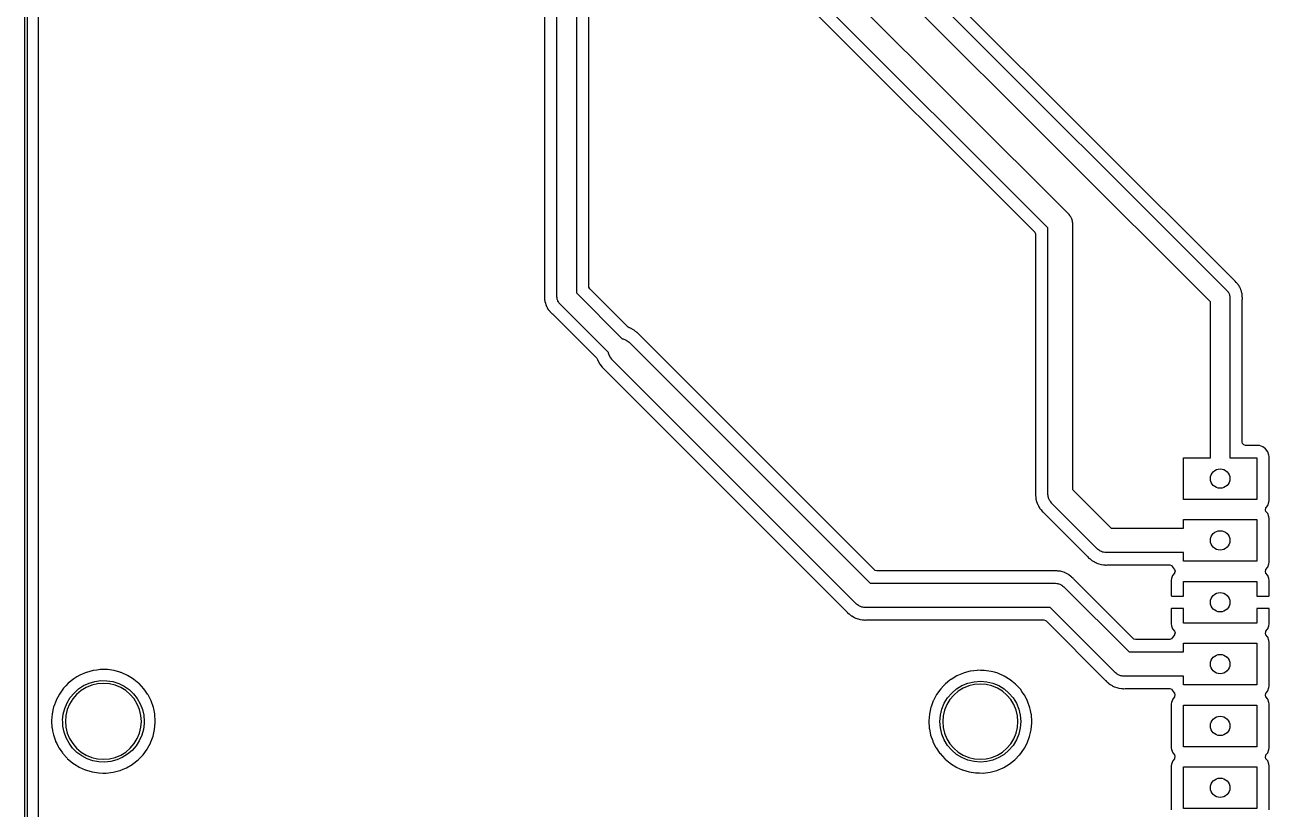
# Model space of a CAD drawing. Extents: x 71 to 221, y -163 to -63.
# Drawn here: x 70.7 to 121.7, y -127.4 to -95.2 of the extents above; entities that cross this region are included whole.
import ezdxf

# ---------------------------------------------------------------- set-up
doc = ezdxf.new("R2010")
doc.units = 0
doc.layers.add('BLACK', color=7, linetype='CONTINUOUS')

msp = doc.modelspace()

# ---------------------------------------------------------------- linework, layer by layer
at = {"layer": 'BLACK', "linetype": 'CONTINUOUS'}
for p, q in [((70.65, -163), (70.65, -63)), ((70.75, -63.05), (70.75, -162.95)), ((71.2085, -162.365), (71.2085, -63.6345)), ((91.9815, -84.7755), (91.9815, -106.259)), ((92.49, -106.34), (92.49, -84.422)), ((93.29, -84.4229), (93.29, -106.174)), ((93.7985, -105.911), (93.7985, -84.7813)), ((98.37, -84.4543), (120.003, -106.087)), ((119.32, -106.536), (97.6872, -84.9028)), ((120.305, -105.67), (99.7679, -85.1331)), ((95.93, -85.3729), (113.504, -102.946)), ((112.65, -103.507), (95.3429, -86.2)), ((95.1476, -86.7238), (112.105, -103.681)), ((113.504, -102.946), (113.508, -102.951)), ((113.508, -102.951), (113.538, -102.992)), ((113.538, -102.992), (113.571, -103.031)), ((113.571, -103.031), (113.58, -103.049)), ((113.58, -103.049), (113.591, -103.065)), ((113.591, -103.065), (113.609, -103.113)), ((113.609, -103.113), (113.63, -103.16)), ((113.63, -103.16), (113.633, -103.18)), ((112.105, -103.681), (112.139, -103.743)), ((112.65, -114.45), (112.65, -103.507)), ((113.633, -103.18), (113.64, -103.199)), ((113.64, -103.199), (113.643, -103.25)), ((113.643, -103.25), (113.65, -103.3)), ((113.65, -103.3), (113.65, -114.243)), ((112.139, -103.743), (112.141, -103.77)), ((112.141, -103.77), (112.141, -114.388)), ((120.32, -105.683), (120.305, -105.67)), ((120.331, -105.691), (120.32, -105.683)), ((120.336, -105.696), (120.331, -105.691)), ((120.377, -105.742), (120.336, -105.696)), ((93.29, -106.174), (95.1749, -108.059)), ((93.8014, -105.938), (93.7985, -105.911)), ((93.8354, -106.001), (93.8014, -105.938)), ((95.4093, -107.575), (93.8354, -106.001)), ((120.003, -106.087), (120.021, -106.113)), ((120.021, -106.113), (120.044, -106.135)), ((120.044, -106.135), (120.058, -106.163)), ((120.058, -106.163), (120.076, -106.188)), ((120.076, -106.188), (120.086, -106.218)), ((120.086, -106.218), (120.1, -106.246)), ((120.382, -105.747), (120.377, -105.742)), ((120.396, -105.761), (120.382, -105.747)), ((120.398, -105.764), (120.396, -105.761)), ((120.409, -105.777), (120.398, -105.764)), ((120.413, -105.782), (120.409, -105.777)), ((120.455, -105.828), (120.413, -105.782)), ((120.459, -105.833), (120.455, -105.828)), ((120.455, -105.828), (120.455, -105.828)), ((120.462, -105.839), (120.459, -105.833)), ((120.466, -105.845), (120.462, -105.839)), ((120.462, -105.839), (120.462, -105.839)), ((120.477, -105.862), (120.466, -105.845)), ((120.486, -105.872), (120.477, -105.862)), ((120.492, -105.884), (120.486, -105.872)), ((120.517, -105.933), (120.492, -105.884)), ((120.52, -105.939), (120.517, -105.933)), ((120.548, -105.987), (120.52, -105.939)), ((120.555, -105.998), (120.548, -105.987)), ((120.557, -106.005), (120.555, -105.998)), ((120.559, -106.012), (120.557, -106.005)), ((120.557, -106.005), (120.557, -106.005)), ((120.566, -106.03), (120.559, -106.012)), ((120.573, -106.043), (120.566, -106.03)), ((120.583, -106.08), (120.573, -106.043)), ((120.591, -106.109), (120.583, -106.08)), ((120.592, -106.115), (120.591, -106.109)), ((120.614, -106.18), (120.592, -106.115)), ((120.614, -106.187), (120.614, -106.18)), ((120.615, -106.194), (120.614, -106.187)), ((120.614, -106.187), (120.614, -106.187)), ((120.619, -106.214), (120.615, -106.194)), ((120.621, -106.221), (120.619, -106.214)), ((120.622, -106.227), (120.621, -106.221)), ((120.623, -106.234), (120.622, -106.227)), ((120.626, -106.295), (120.623, -106.234)), ((120.623, -106.234), (120.623, -106.234)), ((91.9799, -106.278), (91.9777, -106.292)), ((91.9777, -106.292), (91.9781, -106.299)), ((91.9781, -106.299), (91.9781, -106.299)), ((91.9781, -106.299), (91.9813, -106.36)), ((91.9815, -106.259), (91.9799, -106.278)), ((91.9813, -106.36), (91.9815, -106.367)), ((91.9815, -106.367), (91.9815, -106.388)), ((91.9815, -106.388), (91.9818, -106.391)), ((91.9818, -106.391), (91.9818, -106.391)), ((91.9818, -106.391), (91.9836, -106.408)), ((91.9836, -106.408), (91.9842, -106.415)), ((91.9842, -106.415), (91.9857, -106.444)), ((91.9857, -106.444), (91.9877, -106.483)), ((91.9877, -106.483), (91.9895, -106.489)), ((91.9895, -106.489), (91.9895, -106.489)), ((91.9895, -106.489), (91.9914, -106.496)), ((91.9914, -106.496), (91.995, -106.516)), ((91.995, -106.516), (91.9958, -106.523)), ((91.9958, -106.523), (91.9958, -106.523)), ((91.9958, -106.523), (91.9965, -106.53)), ((91.9965, -106.53), (92.0176, -106.595)), ((92.0176, -106.595), (92.0195, -106.601)), ((92.0195, -106.601), (92.0372, -106.667)), ((92.0372, -106.667), (92.0436, -106.68)), ((92.0436, -106.68), (92.0511, -106.698)), ((92.0511, -106.698), (92.0555, -106.712)), ((92.0555, -106.712), (92.0588, -106.717)), ((92.0588, -106.717), (92.0588, -106.717)), ((92.0588, -106.717), (92.0897, -106.771)), ((92.4949, -106.371), (92.49, -106.34)), ((92.4949, -106.403), (92.4949, -106.371)), ((92.5047, -106.433), (92.4949, -106.403)), ((92.5096, -106.464), (92.5047, -106.433)), ((92.5239, -106.492), (92.5096, -106.464)), ((92.5336, -106.522), (92.5239, -106.492)), ((92.5521, -106.547), (92.5336, -106.522)), ((92.5664, -106.575), (92.5521, -106.547)), ((92.5887, -106.597), (92.5664, -106.575)), ((92.6072, -106.623), (92.5887, -106.597)), ((94.6087, -108.624), (92.6072, -106.623)), ((119.32, -112.946), (119.32, -106.536)), ((120.1, -106.246), (120.105, -106.277)), ((120.105, -106.277), (120.115, -106.307)), ((120.115, -106.307), (120.115, -106.339)), ((120.115, -106.339), (120.12, -106.37)), ((120.12, -106.37), (120.12, -112.946)), ((120.626, -106.302), (120.626, -106.295)), ((120.628, -106.319), (120.626, -106.302)), ((120.628, -106.322), (120.628, -106.319)), ((120.628, -106.343), (120.628, -106.322)), ((120.629, -106.35), (120.628, -106.343)), ((120.628, -106.451), (120.63, -106.432)), ((120.628, -112.311), (120.628, -106.451)), ((120.632, -106.408), (120.629, -106.35)), ((120.63, -106.432), (120.631, -106.424)), ((120.631, -106.424), (120.632, -106.418)), ((120.632, -106.418), (120.632, -106.408)), ((92.0897, -106.771), (92.0928, -106.777)), ((92.0928, -106.777), (92.1239, -106.838)), ((92.1239, -106.838), (92.128, -106.843)), ((92.128, -106.843), (92.128, -106.843)), ((92.128, -106.843), (92.1327, -106.848)), ((92.1327, -106.848), (92.1439, -106.865)), ((92.1439, -106.865), (92.1477, -106.871)), ((92.1477, -106.871), (92.1477, -106.871)), ((92.1477, -106.871), (92.151, -106.877)), ((92.151, -106.877), (92.1554, -106.882)), ((92.1554, -106.882), (92.1554, -106.882)), ((92.1554, -106.882), (92.1967, -106.928)), ((92.1967, -106.928), (92.201, -106.933)), ((92.201, -106.933), (92.2139, -106.949)), ((92.2139, -106.949), (92.2284, -106.963)), ((92.2284, -106.963), (92.233, -106.968)), ((92.233, -106.968), (92.2787, -107.019)), ((92.2787, -107.019), (92.2841, -107.023)), ((92.2841, -107.023), (92.2841, -107.023)), ((92.2841, -107.023), (92.2901, -107.027)), ((92.2901, -107.027), (92.3052, -107.04)), ((92.3052, -107.04), (94.1229, -108.858)), ((95.4616, -107.606), (95.4093, -107.575)), ((95.4894, -107.614), (95.4616, -107.606)), ((95.6637, -107.708), (95.4894, -107.614)), ((95.72, -107.754), (95.6637, -107.708)), ((95.7472, -107.776), (95.72, -107.754)), ((95.1749, -108.059), (95.2074, -108.062)), ((95.2074, -108.062), (95.3401, -108.111)), ((95.3401, -108.111), (95.4536, -108.196)), ((95.4536, -108.196), (105.357, -118.1)), ((95.7779, -107.802), (95.7472, -107.776)), ((95.7801, -107.804), (95.7779, -107.802)), ((105.531, -117.555), (95.7801, -107.804)), ((94.6104, -108.651), (94.6087, -108.624)), ((94.6585, -108.785), (94.6104, -108.651)), ((94.7422, -108.899), (94.6585, -108.785)), ((94.1229, -108.858), (94.1548, -108.912)), ((94.1548, -108.912), (94.1563, -108.917)), ((94.1563, -108.917), (94.1591, -108.926)), ((94.1591, -108.926), (94.2501, -109.102)), ((94.2501, -109.102), (94.2539, -109.107)), ((94.2539, -109.107), (94.3445, -109.22)), ((94.3445, -109.22), (94.3445, -109.22)), ((94.3445, -109.22), (94.3467, -109.223)), ((94.3467, -109.223), (94.3492, -109.225)), ((94.3492, -109.225), (104.393, -119.269)), ((94.7464, -108.904), (94.7422, -108.899)), ((104.796, -118.954), (94.7464, -108.904)), ((120.64, -112.364), (120.628, -112.311)), ((120.686, -112.417), (120.64, -112.364)), ((120.754, -112.438), (120.686, -112.417)), ((121.268, -112.438), (120.754, -112.438)), ((121.33, -112.444), (121.268, -112.438)), ((121.467, -112.495), (121.33, -112.444)), ((121.583, -112.583), (121.467, -112.495)), ((121.671, -112.699), (121.583, -112.583)), ((121.722, -112.836), (121.671, -112.699)), ((121.728, -112.898), (121.722, -112.836)), ((118.22, -114.654), (118.22, -112.946)), ((118.22, -112.946), (119.32, -112.946)), ((120.12, -112.946), (121.22, -112.946)), ((121.22, -112.946), (121.22, -114.654)), ((121.728, -114.702), (121.728, -112.898)), ((112.141, -114.402), (112.138, -114.426)), ((112.141, -114.388), (112.141, -114.402)), ((113.65, -114.243), (115.247, -115.84)), ((112.138, -114.426), (112.137, -114.439)), ((112.137, -114.439), (112.137, -114.446)), ((112.137, -114.446), (112.141, -114.489)), ((112.141, -114.489), (112.141, -114.494)), ((112.141, -114.494), (112.141, -114.497)), ((112.141, -114.497), (112.141, -114.5)), ((112.141, -114.5), (112.142, -114.503)), ((112.142, -114.503), (112.146, -114.543)), ((112.146, -114.543), (112.146, -114.544)), ((112.146, -114.544), (112.148, -114.572)), ((112.148, -114.572), (112.154, -114.636)), ((112.154, -114.636), (112.155, -114.642)), ((112.155, -114.642), (112.156, -114.647)), ((112.156, -114.647), (112.183, -114.736)), ((112.183, -114.736), (112.183, -114.737)), ((112.183, -114.737), (112.205, -114.812)), ((112.205, -114.812), (112.209, -114.826)), ((112.209, -114.826), (112.212, -114.831)), ((112.212, -114.831), (112.213, -114.836)), ((112.213, -114.836), (112.216, -114.842)), ((112.216, -114.842), (112.257, -114.918)), ((112.257, -114.918), (112.257, -114.919)), ((112.257, -114.919), (112.28, -114.963)), ((112.657, -114.5), (112.65, -114.45)), ((112.66, -114.551), (112.657, -114.5)), ((112.667, -114.57), (112.66, -114.551)), ((112.67, -114.59), (112.667, -114.57)), ((112.691, -114.637), (112.67, -114.59)), ((112.709, -114.685), (112.691, -114.637)), ((112.72, -114.701), (112.709, -114.685)), ((112.729, -114.719), (112.72, -114.701)), ((112.762, -114.758), (112.729, -114.719)), ((112.792, -114.799), (112.762, -114.758)), ((112.796, -114.804), (112.792, -114.799)), ((114.686, -116.694), (112.796, -114.804)), ((121.22, -114.654), (118.22, -114.654)), ((121.616, -114.973), (121.671, -114.901)), ((121.671, -114.901), (121.722, -114.764)), ((121.722, -114.764), (121.728, -114.702)), ((112.28, -114.963), (112.3, -115.002)), ((112.3, -115.002), (112.303, -115.006)), ((112.303, -115.006), (112.306, -115.011)), ((112.306, -115.011), (112.365, -115.083)), ((112.365, -115.083), (112.365, -115.084)), ((112.365, -115.084), (112.397, -115.123)), ((112.397, -115.123), (112.399, -115.125)), ((112.399, -115.125), (112.4, -115.126)), ((112.4, -115.126), (112.404, -115.131)), ((112.404, -115.131), (112.431, -115.164)), ((112.431, -115.164), (112.436, -115.168)), ((112.436, -115.168), (112.436, -115.168)), ((112.436, -115.168), (112.466, -115.193)), ((112.466, -115.193), (112.475, -115.201)), ((112.475, -115.201), (114.283, -117.009)), ((121.576, -115.079), (121.591, -115.01)), ((121.6, -115.146), (121.576, -115.079)), ((121.591, -115.01), (121.6, -114.994)), ((121.6, -114.994), (121.616, -114.973)), ((121.671, -115.239), (121.6, -115.146)), ((121.722, -115.376), (121.671, -115.239)), ((121.728, -115.438), (121.722, -115.376)), ((115.247, -115.84), (118.22, -115.84)), ((118.22, -115.84), (118.22, -115.486)), ((118.22, -115.486), (121.22, -115.486)), ((121.22, -115.486), (121.22, -117.194)), ((121.728, -117.242), (121.728, -115.438)), ((114.727, -116.724), (114.686, -116.694)), ((114.765, -116.758), (114.727, -116.724)), ((114.784, -116.766), (114.765, -116.758)), ((114.8, -116.779), (114.784, -116.766)), ((114.848, -116.796), (114.8, -116.779)), ((114.894, -116.818), (114.848, -116.796)), ((114.914, -116.821), (114.894, -116.818)), ((114.933, -116.828), (114.914, -116.821)), ((114.983, -116.832), (114.933, -116.828)), ((115.034, -116.84), (114.983, -116.832)), ((115.04, -116.84), (115.034, -116.84)), ((118.22, -116.84), (115.04, -116.84)), ((118.22, -117.194), (118.22, -116.84)), ((114.283, -117.009), (114.292, -117.02)), ((114.292, -117.02), (114.316, -117.049)), ((114.316, -117.049), (114.354, -117.081)), ((114.354, -117.081), (114.358, -117.084)), ((114.358, -117.084), (114.36, -117.086)), ((114.36, -117.086), (114.362, -117.088)), ((114.362, -117.088), (114.395, -117.116)), ((114.395, -117.116), (114.396, -117.116)), ((114.396, -117.116), (114.467, -117.176)), ((114.467, -117.176), (114.472, -117.179)), ((114.472, -117.179), (114.476, -117.182)), ((114.476, -117.182), (114.558, -117.226)), ((114.558, -117.226), (114.559, -117.227)), ((114.559, -117.227), (114.635, -117.268)), ((114.635, -117.268), (114.635, -117.268)), ((114.635, -117.268), (114.641, -117.271)), ((114.641, -117.271), (114.646, -117.273)), ((114.646, -117.273), (114.651, -117.276)), ((114.651, -117.276), (114.739, -117.303)), ((114.739, -117.303), (114.741, -117.303)), ((114.741, -117.303), (114.829, -117.331)), ((114.829, -117.331), (114.835, -117.332)), ((114.835, -117.332), (114.84, -117.333)), ((114.84, -117.333), (114.932, -117.343)), ((114.932, -117.343), (114.933, -117.343)), ((114.933, -117.343), (114.983, -117.349)), ((114.983, -117.349), (114.987, -117.349)), ((114.987, -117.349), (114.988, -117.349)), ((114.988, -117.349), (114.993, -117.349)), ((114.993, -117.349), (115.014, -117.351)), ((115.014, -117.351), (115.03, -117.353)), ((115.03, -117.353), (115.03, -117.353)), ((115.03, -117.353), (115.036, -117.353)), ((115.036, -117.353), (115.082, -117.349)), ((115.082, -117.349), (115.094, -117.349)), ((115.094, -117.349), (117.647, -117.349)), ((117.647, -117.349), (117.716, -117.369)), ((117.716, -117.369), (117.762, -117.422)), ((117.762, -117.422), (117.765, -117.43)), ((117.765, -117.43), (117.766, -117.432)), ((117.766, -117.432), (117.769, -117.441)), ((117.769, -117.441), (117.775, -117.448)), ((117.775, -117.448), (117.775, -117.448)), ((117.775, -117.448), (117.84, -117.535)), ((121.22, -117.194), (118.22, -117.194)), ((121.6, -117.535), (121.665, -117.448)), ((121.665, -117.448), (121.671, -117.441)), ((121.665, -117.448), (121.665, -117.448)), ((121.671, -117.441), (121.722, -117.304)), ((121.722, -117.304), (121.728, -117.242)), ((105.552, -117.571), (105.531, -117.555)), ((105.62, -117.591), (105.552, -117.571)), ((112.896, -117.591), (105.62, -117.591)), ((112.908, -117.591), (112.896, -117.591)), ((112.911, -117.591), (112.908, -117.591)), ((112.954, -117.587), (112.911, -117.591)), ((112.96, -117.587), (112.954, -117.587)), ((112.967, -117.588), (112.96, -117.587)), ((112.96, -117.587), (112.96, -117.587)), ((112.997, -117.591), (112.967, -117.588)), ((113.002, -117.591), (112.997, -117.591)), ((113.003, -117.591), (113.002, -117.591)), ((113.007, -117.591), (113.003, -117.591)), ((113.01, -117.592), (113.007, -117.591)), ((113.023, -117.593), (113.01, -117.592)), ((113.01, -117.592), (113.01, -117.592)), ((113.057, -117.597), (113.023, -117.593)), ((113.058, -117.597), (113.057, -117.597)), ((113.15, -117.607), (113.058, -117.597)), ((113.155, -117.608), (113.15, -117.607)), ((113.161, -117.609), (113.155, -117.608)), ((113.249, -117.637), (113.161, -117.609)), ((113.25, -117.637), (113.249, -117.637)), ((113.339, -117.664), (113.25, -117.637)), ((113.344, -117.667), (113.339, -117.664)), ((113.349, -117.669), (113.344, -117.667)), ((113.355, -117.672), (113.349, -117.669)), ((113.431, -117.713), (113.355, -117.672)), ((113.355, -117.672), (113.355, -117.672)), ((113.432, -117.714), (113.431, -117.713)), ((113.514, -117.758), (113.432, -117.714)), ((113.518, -117.761), (113.514, -117.758)), ((113.523, -117.764), (113.518, -117.761)), ((113.594, -117.824), (113.523, -117.764)), ((113.595, -117.824), (113.594, -117.824)), ((113.628, -117.852), (113.595, -117.824)), ((113.63, -117.854), (113.628, -117.852)), ((113.632, -117.856), (113.63, -117.854)), ((113.636, -117.859), (113.632, -117.856)), ((113.674, -117.891), (113.636, -117.859)), ((113.678, -117.896), (113.674, -117.891)), ((113.698, -117.92), (113.678, -117.896)), ((113.707, -117.931), (113.698, -117.92)), ((116.151, -120.375), (113.707, -117.931)), ((117.718, -117.924), (117.712, -117.975)), ((117.712, -117.975), (117.712, -117.981)), ((117.712, -117.981), (117.712, -118.608)), ((117.722, -117.908), (117.718, -117.924)), ((117.767, -117.788), (117.722, -117.908)), ((117.775, -117.772), (117.767, -117.788)), ((117.84, -117.686), (117.775, -117.772)), ((117.84, -117.535), (117.865, -117.601)), ((117.85, -117.671), (117.84, -117.686)), ((117.865, -117.601), (117.85, -117.671)), ((121.575, -117.619), (121.59, -117.55)), ((121.6, -117.686), (121.575, -117.619)), ((121.59, -117.55), (121.6, -117.535)), ((121.665, -117.772), (121.6, -117.686)), ((121.673, -117.788), (121.665, -117.772)), ((121.718, -117.908), (121.673, -117.788)), ((121.722, -117.924), (121.718, -117.908)), ((121.728, -117.975), (121.722, -117.924)), ((121.728, -117.981), (121.728, -117.975)), ((121.728, -118.612), (121.728, -117.981)), ((105.357, -118.1), (112.95, -118.1)), ((112.95, -118.1), (112.956, -118.1)), ((112.956, -118.1), (113.007, -118.108)), ((113.007, -118.108), (113.057, -118.112)), ((113.057, -118.112), (113.076, -118.119)), ((113.076, -118.119), (113.096, -118.122)), ((113.096, -118.122), (113.142, -118.144)), ((113.142, -118.144), (113.19, -118.161)), ((113.19, -118.161), (113.206, -118.174)), ((113.206, -118.174), (113.225, -118.182)), ((113.225, -118.182), (113.263, -118.216)), ((113.263, -118.216), (113.304, -118.246)), ((113.304, -118.246), (115.977, -120.92)), ((118.22, -118.626), (118.22, -118.026)), ((118.22, -118.026), (121.22, -118.026)), ((121.22, -118.026), (121.22, -118.626)), ((104.837, -118.984), (104.796, -118.954)), ((104.875, -119.018), (104.837, -118.984)), ((117.712, -118.608), (117.716, -118.623)), ((117.716, -118.623), (117.718, -118.624)), ((117.718, -118.624), (117.726, -118.626)), ((117.726, -118.626), (118.22, -118.626)), ((121.22, -118.626), (121.71, -118.626)), ((121.71, -118.626), (121.725, -118.622)), ((121.725, -118.622), (121.726, -118.62)), ((121.726, -118.62), (121.728, -118.612)), ((104.393, -119.269), (104.402, -119.28)), ((104.402, -119.28), (104.426, -119.309)), ((104.426, -119.309), (104.464, -119.341)), ((104.464, -119.341), (104.468, -119.344)), ((104.468, -119.344), (104.47, -119.346)), ((104.47, -119.346), (104.472, -119.348)), ((104.472, -119.348), (104.474, -119.35)), ((104.474, -119.35), (104.474, -119.35)), ((104.474, -119.35), (104.505, -119.376)), ((104.505, -119.376), (104.506, -119.376)), ((104.506, -119.376), (104.53, -119.396)), ((104.53, -119.396), (104.577, -119.436)), ((104.577, -119.436), (104.582, -119.439)), ((104.582, -119.439), (104.586, -119.442)), ((104.586, -119.442), (104.592, -119.445)), ((104.592, -119.445), (104.592, -119.445)), ((104.592, -119.445), (104.668, -119.486)), ((104.668, -119.486), (104.669, -119.487)), ((104.669, -119.487), (104.751, -119.531)), ((104.894, -119.026), (104.875, -119.018)), ((104.91, -119.039), (104.894, -119.026)), ((104.958, -119.056), (104.91, -119.039)), ((105.004, -119.078), (104.958, -119.056)), ((105.024, -119.081), (105.004, -119.078)), ((105.043, -119.088), (105.024, -119.081)), ((105.093, -119.092), (105.043, -119.088)), ((105.144, -119.1), (105.093, -119.092)), ((105.15, -119.1), (105.144, -119.1)), ((112.743, -119.1), (105.15, -119.1)), ((115.416, -121.774), (112.743, -119.1)), ((117.714, -119.14), (117.712, -119.148)), ((117.712, -119.148), (117.712, -119.779)), ((117.715, -119.138), (117.714, -119.14)), ((117.73, -119.134), (117.715, -119.138)), ((118.22, -119.134), (117.73, -119.134)), ((118.22, -119.734), (118.22, -119.134)), ((121.714, -119.134), (121.22, -119.134)), ((121.22, -119.134), (121.22, -119.734)), ((121.722, -119.136), (121.714, -119.134)), ((121.724, -119.137), (121.722, -119.136)), ((121.728, -119.152), (121.724, -119.137)), ((121.728, -119.779), (121.728, -119.152)), ((104.751, -119.531), (104.756, -119.533)), ((104.756, -119.533), (104.761, -119.536)), ((104.761, -119.536), (104.85, -119.563)), ((104.85, -119.563), (104.851, -119.563)), ((104.851, -119.563), (104.939, -119.591)), ((104.939, -119.591), (104.945, -119.592)), ((104.945, -119.592), (104.95, -119.593)), ((104.95, -119.593), (105.042, -119.603)), ((105.042, -119.603), (105.043, -119.603)), ((105.043, -119.603), (105.077, -119.607)), ((105.077, -119.607), (105.09, -119.608)), ((105.09, -119.608), (105.09, -119.608)), ((105.09, -119.608), (105.093, -119.608)), ((105.093, -119.608), (105.097, -119.608)), ((105.097, -119.608), (105.098, -119.609)), ((105.098, -119.609), (105.103, -119.609)), ((105.103, -119.609), (105.133, -119.612)), ((105.133, -119.612), (105.14, -119.613)), ((105.14, -119.613), (105.14, -119.613)), ((105.14, -119.613), (105.146, -119.613)), ((105.146, -119.613), (105.192, -119.609)), ((105.192, -119.609), (105.204, -119.608)), ((105.204, -119.608), (112.48, -119.608)), ((112.48, -119.608), (112.548, -119.629)), ((112.548, -119.629), (112.569, -119.645)), ((112.569, -119.645), (115.013, -122.089)), ((117.712, -119.779), (117.712, -119.785)), ((117.712, -119.785), (117.718, -119.836)), ((117.718, -119.836), (117.722, -119.852)), ((117.722, -119.852), (117.767, -119.972)), ((117.767, -119.972), (117.775, -119.988)), ((117.775, -119.988), (117.84, -120.074)), ((121.22, -119.734), (118.22, -119.734)), ((121.6, -120.074), (121.665, -119.988)), ((121.665, -119.988), (121.673, -119.972)), ((121.673, -119.972), (121.718, -119.852)), ((121.718, -119.852), (121.722, -119.836)), ((121.722, -119.836), (121.728, -119.785)), ((121.728, -119.785), (121.728, -119.779)), ((116.172, -120.391), (116.151, -120.375)), ((116.24, -120.411), (116.172, -120.391)), ((117.647, -120.411), (116.24, -120.411)), ((117.656, -120.411), (117.647, -120.411)), ((117.723, -120.386), (117.656, -120.411)), ((117.761, -120.335), (117.723, -120.386)), ((117.762, -120.336), (117.761, -120.335)), ((117.764, -120.331), (117.762, -120.336)), ((117.765, -120.33), (117.764, -120.331)), ((117.766, -120.328), (117.765, -120.33)), ((117.769, -120.319), (117.766, -120.328)), ((117.766, -120.328), (117.766, -120.328)), ((117.775, -120.312), (117.769, -120.319)), ((117.84, -120.225), (117.775, -120.312)), ((117.775, -120.312), (117.775, -120.312)), ((117.84, -120.074), (117.865, -120.141)), ((117.85, -120.21), (117.84, -120.225)), ((117.865, -120.141), (117.85, -120.21)), ((121.575, -120.159), (121.59, -120.089)), ((121.6, -120.225), (121.575, -120.159)), ((121.59, -120.089), (121.6, -120.074)), ((121.66, -120.306), (121.6, -120.225)), ((121.671, -120.319), (121.66, -120.306)), ((121.722, -120.456), (121.671, -120.319)), ((121.728, -120.518), (121.722, -120.456)), ((121.728, -122.322), (121.728, -120.518)), ((115.977, -120.92), (118.22, -120.92)), ((118.22, -120.92), (118.22, -120.566)), ((118.22, -120.566), (121.22, -120.566)), ((121.22, -120.566), (121.22, -122.274)), ((72.6596, -122.023), (72.4336, -122.204)), ((72.6633, -122.021), (72.6596, -122.023)), ((72.7826, -121.95), (72.6633, -122.021)), ((72.6633, -122.021), (72.6633, -122.021)), ((72.9081, -121.875), (72.7826, -121.95)), ((72.912, -121.873), (72.9081, -121.875)), ((73.1705, -121.763), (72.912, -121.873)), ((72.912, -121.873), (72.912, -121.873)), ((73.1745, -121.761), (73.1705, -121.763)), ((73.4538, -121.685), (73.1745, -121.761)), ((73.6102, -121.664), (73.4538, -121.685)), ((73.7367, -121.647), (73.6102, -121.664)), ((73.7409, -121.647), (73.7367, -121.647)), ((73.7367, -121.647), (73.7367, -121.647)), ((73.7452, -121.647), (73.7409, -121.647)), ((73.8786, -121.648), (73.7452, -121.647)), ((73.7452, -121.647), (73.7452, -121.647)), ((74.0305, -121.648), (73.8786, -121.648)), ((74.0348, -121.649), (74.0305, -121.648)), ((74.313, -121.689), (74.0348, -121.649)), ((74.3173, -121.689), (74.313, -121.689)), ((74.313, -121.689), (74.313, -121.689)), ((74.5449, -121.754), (74.3173, -121.689)), ((74.5756, -121.763), (74.5449, -121.754)), ((74.5958, -121.768), (74.5756, -121.763)), ((74.861, -121.885), (74.5958, -121.768)), ((74.8646, -121.887), (74.861, -121.885)), ((74.993, -121.966), (74.8646, -121.887)), ((74.8646, -121.887), (74.8646, -121.887)), ((75.1079, -122.036), (74.993, -121.966)), ((75.1112, -122.039), (75.1079, -122.036)), ((75.1277, -122.052), (75.1112, -122.039)), ((75.1112, -122.039), (75.1112, -122.039)), ((75.332, -122.22), (75.1277, -122.052)), ((108.664, -122.052), (108.625, -122.084)), ((108.668, -122.05), (108.664, -122.052)), ((108.664, -122.052), (108.664, -122.052)), ((108.672, -122.048), (108.668, -122.05)), ((108.911, -121.904), (108.672, -122.048)), ((108.672, -122.048), (108.672, -122.048)), ((108.914, -121.902), (108.911, -121.904)), ((109.179, -121.789), (108.914, -121.902)), ((109.209, -121.781), (109.179, -121.789)), ((109.452, -121.715), (109.209, -121.781)), ((109.456, -121.714), (109.452, -121.715)), ((109.452, -121.715), (109.452, -121.715)), ((109.612, -121.693), (109.456, -121.714)), ((109.737, -121.677), (109.612, -121.693)), ((109.741, -121.676), (109.737, -121.677)), ((109.737, -121.677), (109.737, -121.677)), ((109.745, -121.676), (109.741, -121.676)), ((109.877, -121.677), (109.745, -121.676)), ((109.745, -121.676), (109.745, -121.676)), ((110.029, -121.678), (109.877, -121.677)), ((110.313, -121.718), (110.029, -121.678)), ((110.45, -121.757), (110.313, -121.718)), ((110.585, -121.796), (110.45, -121.757)), ((110.59, -121.797), (110.585, -121.796)), ((110.585, -121.796), (110.585, -121.796)), ((110.853, -121.912), (110.59, -121.797)), ((111.098, -122.062), (110.853, -121.912)), ((111.179, -122.129), (111.098, -122.062)), ((115.457, -121.804), (115.416, -121.774)), ((115.495, -121.838), (115.457, -121.804)), ((115.514, -121.846), (115.495, -121.838)), ((115.53, -121.859), (115.514, -121.846)), ((115.578, -121.876), (115.53, -121.859)), ((115.624, -121.898), (115.578, -121.876)), ((115.644, -121.901), (115.624, -121.898)), ((115.663, -121.908), (115.644, -121.901)), ((115.713, -121.912), (115.663, -121.908)), ((115.764, -121.92), (115.713, -121.912)), ((115.77, -121.92), (115.764, -121.92)), ((118.22, -121.92), (115.77, -121.92)), ((118.22, -122.274), (118.22, -121.92)), ((72.2342, -122.415), (72.0652, -122.65)), ((72.2379, -122.411), (72.2342, -122.415)), ((72.3252, -122.319), (72.2379, -122.411)), ((72.4336, -122.204), (72.3252, -122.319)), ((72.6694, -122.608), (72.8546, -122.442)), ((72.9575, -122.509), (72.7713, -122.668)), ((72.8546, -122.442), (73.0623, -122.306)), ((73.1663, -122.381), (72.9575, -122.509)), ((73.0623, -122.306), (73.2878, -122.202)), ((73.3925, -122.288), (73.1663, -122.381)), ((73.2878, -122.202), (73.5263, -122.133)), ((73.6305, -122.23), (73.3925, -122.288)), ((73.5263, -122.133), (73.7723, -122.099)), ((73.8746, -122.211), (73.6305, -122.23)), ((73.7723, -122.099), (74.0206, -122.102)), ((74.1187, -122.23), (73.8746, -122.211)), ((74.0206, -122.102), (74.2658, -122.142)), ((74.3568, -122.288), (74.1187, -122.23)), ((74.2658, -122.142), (74.5023, -122.218)), ((74.583, -122.381), (74.3568, -122.288)), ((74.5023, -122.218), (74.725, -122.328)), ((74.7917, -122.509), (74.583, -122.381)), ((74.725, -122.328), (74.929, -122.469)), ((74.9779, -122.668), (74.7917, -122.509)), ((74.929, -122.469), (75.1099, -122.64)), ((75.3349, -122.223), (75.332, -122.22)), ((75.4366, -122.332), (75.3349, -122.223)), ((75.3349, -122.223), (75.3349, -122.223)), ((75.5291, -122.432), (75.4366, -122.332)), ((75.5967, -122.528), (75.5291, -122.432)), ((75.685, -122.654), (75.5967, -122.528)), ((108.246, -122.438), (108.078, -122.671)), ((108.367, -122.31), (108.246, -122.438)), ((108.441, -122.233), (108.367, -122.31)), ((108.444, -122.229), (108.441, -122.233)), ((108.441, -122.233), (108.441, -122.233)), ((108.625, -122.084), (108.444, -122.229)), ((108.7, -122.611), (108.898, -122.442)), ((108.966, -122.535), (108.782, -122.693)), ((108.898, -122.442), (109.12, -122.306)), ((109.173, -122.409), (108.966, -122.535)), ((109.12, -122.306), (109.361, -122.206)), ((109.397, -122.316), (109.173, -122.409)), ((109.361, -122.206), (109.614, -122.146)), ((109.632, -122.26), (109.397, -122.316)), ((109.614, -122.146), (109.874, -122.125)), ((109.874, -122.24), (109.632, -122.26)), ((109.874, -122.125), (110.133, -122.146)), ((110.115, -122.26), (109.874, -122.24)), ((110.351, -122.316), (110.115, -122.26)), ((110.133, -122.146), (110.387, -122.206)), ((110.575, -122.409), (110.351, -122.316)), ((110.387, -122.206), (110.627, -122.306)), ((110.782, -122.535), (110.575, -122.409)), ((110.627, -122.306), (110.849, -122.442)), ((110.966, -122.693), (110.782, -122.535)), ((110.849, -122.442), (111.047, -122.611)), ((111.317, -122.242), (111.179, -122.129)), ((111.32, -122.245), (111.317, -122.242)), ((111.317, -122.242), (111.317, -122.242)), ((111.323, -122.248), (111.32, -122.245)), ((111.423, -122.355), (111.323, -122.248)), ((111.323, -122.248), (111.323, -122.248)), ((111.516, -122.455), (111.423, -122.355)), ((111.582, -122.549), (111.516, -122.455)), ((111.675, -122.681), (111.582, -122.549)), ((115.013, -122.089), (115.022, -122.1)), ((115.022, -122.1), (115.046, -122.129)), ((115.046, -122.129), (115.084, -122.161)), ((115.084, -122.161), (115.088, -122.164)), ((115.088, -122.164), (115.09, -122.166)), ((115.09, -122.166), (115.092, -122.168)), ((115.092, -122.168), (115.094, -122.17)), ((115.094, -122.17), (115.094, -122.17)), ((115.094, -122.17), (115.125, -122.196)), ((115.125, -122.196), (115.126, -122.196)), ((115.126, -122.196), (115.14, -122.208)), ((115.14, -122.208), (115.197, -122.256)), ((115.197, -122.256), (115.202, -122.259)), ((115.202, -122.259), (115.206, -122.262)), ((115.206, -122.262), (115.28, -122.302)), ((115.28, -122.302), (115.288, -122.306)), ((115.288, -122.306), (115.289, -122.307)), ((115.289, -122.307), (115.371, -122.351)), ((115.371, -122.351), (115.376, -122.353)), ((115.376, -122.353), (115.381, -122.356)), ((115.381, -122.356), (115.47, -122.383)), ((115.47, -122.383), (115.471, -122.383)), ((115.471, -122.383), (115.559, -122.411)), ((115.559, -122.411), (115.565, -122.412)), ((115.565, -122.412), (115.57, -122.413)), ((115.57, -122.413), (115.662, -122.423)), ((115.662, -122.423), (115.663, -122.423)), ((115.663, -122.423), (115.697, -122.427)), ((115.697, -122.427), (115.71, -122.428)), ((115.71, -122.428), (115.71, -122.428)), ((115.71, -122.428), (115.713, -122.428)), ((115.713, -122.428), (115.717, -122.428)), ((115.717, -122.428), (115.718, -122.429)), ((115.718, -122.429), (115.723, -122.429)), ((115.723, -122.429), (115.751, -122.432)), ((115.751, -122.432), (115.76, -122.433)), ((115.76, -122.433), (115.76, -122.433)), ((115.76, -122.433), (115.766, -122.433)), ((115.766, -122.433), (115.812, -122.429)), ((115.812, -122.429), (115.824, -122.428)), ((115.824, -122.428), (117.647, -122.428)), ((117.647, -122.428), (117.716, -122.449)), ((117.716, -122.449), (117.762, -122.502)), ((117.762, -122.502), (117.765, -122.51)), ((117.765, -122.51), (117.766, -122.512)), ((117.766, -122.512), (117.769, -122.521)), ((117.769, -122.521), (117.775, -122.528)), ((117.775, -122.528), (117.775, -122.528)), ((117.775, -122.528), (117.84, -122.614)), ((121.22, -122.274), (118.22, -122.274)), ((121.6, -122.614), (121.624, -122.583)), ((121.624, -122.583), (121.671, -122.521)), ((121.671, -122.521), (121.722, -122.384)), ((121.722, -122.384), (121.728, -122.322)), ((71.9282, -122.91), (71.8374, -123.158)), ((71.9297, -122.906), (71.9282, -122.91)), ((71.9282, -122.91), (71.9282, -122.91)), ((72.0652, -122.65), (71.9297, -122.906)), ((72.2857, -123.24), (72.3817, -123.011)), ((72.3817, -123.011), (72.5106, -122.799)), ((72.4844, -123.063), (72.3907, -123.289)), ((72.6123, -122.854), (72.4844, -123.063)), ((72.5106, -122.799), (72.6694, -122.608)), ((72.7713, -122.668), (72.6123, -122.854)), ((75.1369, -122.854), (74.9779, -122.668)), ((75.1099, -122.64), (75.2637, -122.835)), ((75.2649, -123.063), (75.1369, -122.854)), ((75.2637, -122.835), (75.3869, -123.05)), ((75.3586, -123.289), (75.2649, -123.063)), ((75.3869, -123.05), (75.4769, -123.282)), ((75.6957, -122.669), (75.685, -122.654)), ((75.6976, -122.673), (75.6957, -122.669)), ((75.705, -122.687), (75.6976, -122.673)), ((75.6976, -122.673), (75.6976, -122.673)), ((75.8285, -122.926), (75.705, -122.687)), ((75.9252, -123.199), (75.8285, -122.926)), ((107.942, -122.929), (107.851, -123.178)), ((107.943, -122.925), (107.942, -122.929)), ((107.942, -122.929), (107.942, -122.929)), ((107.952, -122.91), (107.943, -122.925)), ((108.076, -122.675), (107.952, -122.91)), ((108.078, -122.671), (108.076, -122.675)), ((108.295, -123.272), (108.395, -123.031)), ((108.395, -123.031), (108.531, -122.809)), ((108.498, -123.084), (108.405, -123.308)), ((108.624, -122.877), (108.498, -123.084)), ((108.531, -122.809), (108.7, -122.611)), ((108.782, -122.693), (108.624, -122.877)), ((111.123, -122.877), (110.966, -122.693)), ((111.047, -122.611), (111.217, -122.809)), ((111.25, -123.084), (111.123, -122.877)), ((111.217, -122.809), (111.353, -123.031)), ((111.343, -123.308), (111.25, -123.084)), ((111.353, -123.031), (111.452, -123.272)), ((111.681, -122.69), (111.675, -122.681)), ((111.683, -122.694), (111.681, -122.69)), ((111.805, -122.93), (111.683, -122.694)), ((111.683, -122.694), (111.683, -122.694)), ((111.813, -122.946), (111.805, -122.93)), ((111.909, -123.217), (111.813, -122.946)), ((117.718, -122.996), (117.712, -123.058)), ((117.712, -123.058), (117.712, -124.862)), ((117.769, -122.859), (117.718, -122.996)), ((117.84, -122.766), (117.769, -122.859)), ((117.84, -122.614), (117.864, -122.681)), ((117.849, -122.75), (117.84, -122.766)), ((117.864, -122.681), (117.849, -122.75)), ((121.576, -122.699), (121.591, -122.63)), ((121.6, -122.766), (121.576, -122.699)), ((121.591, -122.63), (121.6, -122.614)), ((121.671, -122.859), (121.6, -122.766)), ((121.722, -122.996), (121.671, -122.859)), ((121.728, -123.058), (121.722, -122.996)), ((121.728, -124.862), (121.728, -123.058)), ((71.7685, -123.461), (71.7463, -123.743)), ((71.8302, -123.178), (71.7685, -123.461)), ((71.8374, -123.158), (71.8302, -123.178)), ((72.1997, -123.728), (72.2246, -123.481)), ((72.2246, -123.481), (72.2857, -123.24)), ((72.3335, -123.528), (72.3143, -123.772)), ((72.3907, -123.289), (72.3335, -123.528)), ((75.4157, -123.528), (75.3586, -123.289)), ((75.4349, -123.772), (75.4157, -123.528)), ((75.4769, -123.282), (75.5317, -123.524)), ((75.5317, -123.524), (75.5501, -123.772)), ((75.9379, -123.26), (75.9252, -123.199)), ((75.9802, -123.465), (75.9379, -123.26)), ((75.9839, -123.483), (75.9802, -123.465)), ((75.9842, -123.487), (75.9839, -123.483)), ((75.9842, -123.487), (75.9842, -123.487)), ((76.0027, -123.759), (75.9842, -123.487)), ((107.783, -123.476), (107.761, -123.756)), ((107.845, -123.195), (107.783, -123.476)), ((107.851, -123.178), (107.845, -123.195)), ((108.214, -123.785), (108.235, -123.525)), ((108.235, -123.525), (108.295, -123.272)), ((108.348, -123.543), (108.329, -123.785)), ((108.405, -123.308), (108.348, -123.543)), ((111.399, -123.543), (111.343, -123.308)), ((111.418, -123.785), (111.399, -123.543)), ((111.452, -123.272), (111.513, -123.525)), ((111.513, -123.525), (111.534, -123.785)), ((111.933, -123.333), (111.909, -123.217)), ((111.96, -123.465), (111.933, -123.333)), ((111.967, -123.498), (111.96, -123.465)), ((111.968, -123.502), (111.967, -123.498)), ((111.986, -123.767), (111.968, -123.502)), ((111.968, -123.502), (111.968, -123.502)), ((118.22, -124.814), (118.22, -123.106)), ((118.22, -123.106), (121.22, -123.106)), ((121.22, -123.106), (121.22, -124.814)), ((71.7463, -123.743), (71.7458, -123.749)), ((71.7458, -123.749), (71.7624, -124.038)), ((71.7624, -124.038), (71.7633, -124.043)), ((71.7633, -124.043), (71.7633, -124.043)), ((71.7633, -124.043), (71.7857, -124.157)), ((72.2018, -123.772), (72.1997, -123.728)), ((72.2116, -123.976), (72.2018, -123.772)), ((72.2601, -124.219), (72.2116, -123.976)), ((72.3143, -123.772), (72.3335, -124.016)), ((72.3335, -124.016), (72.3907, -124.254)), ((75.3586, -124.254), (75.4157, -124.016)), ((75.4157, -124.016), (75.4349, -123.772)), ((75.5165, -124.106), (75.4491, -124.345)), ((75.5478, -123.859), (75.5165, -124.106)), ((75.5501, -123.772), (75.5478, -123.859)), ((75.9619, -124.172), (75.9764, -124.109)), ((75.9764, -124.109), (75.9774, -124.105)), ((75.9764, -124.109), (75.9764, -124.109)), ((75.9774, -124.105), (76.0031, -123.816)), ((76.003, -123.763), (76.0027, -123.759)), ((76.0036, -123.772), (76.003, -123.763)), ((76.0031, -123.816), (76.0036, -123.772)), ((107.761, -123.756), (107.761, -123.763)), ((107.761, -123.763), (107.777, -124.05)), ((107.777, -124.05), (107.778, -124.054)), ((107.778, -124.054), (107.778, -124.054)), ((107.778, -124.054), (107.787, -124.099)), ((107.787, -124.099), (107.833, -124.332)), ((108.235, -124.045), (108.214, -123.785)), ((108.295, -124.298), (108.235, -124.045)), ((108.329, -123.785), (108.348, -124.027)), ((108.348, -124.027), (108.405, -124.262)), ((111.343, -124.262), (111.399, -124.027)), ((111.399, -124.027), (111.418, -123.785)), ((111.513, -124.045), (111.452, -124.298)), ((111.534, -123.785), (111.513, -124.045)), ((111.96, -124.12), (111.961, -124.116)), ((111.961, -124.116), (111.986, -123.829)), ((111.987, -123.785), (111.986, -123.767)), ((111.986, -123.829), (111.987, -123.785)), ((71.7857, -124.157), (71.8182, -124.323)), ((71.8182, -124.323), (71.8196, -124.327)), ((71.8196, -124.327), (71.9055, -124.578)), ((71.9055, -124.578), (71.912, -124.597)), ((71.912, -124.597), (71.9561, -124.684)), ((72.344, -124.453), (72.2601, -124.219)), ((72.4615, -124.672), (72.344, -124.453)), ((72.3907, -124.254), (72.4844, -124.48)), ((72.4844, -124.48), (72.6123, -124.689)), ((75.1369, -124.689), (75.2649, -124.48)), ((75.3471, -124.571), (75.2127, -124.78)), ((75.2649, -124.48), (75.3586, -124.254)), ((75.4491, -124.345), (75.3471, -124.571)), ((75.8103, -124.658), (75.9127, -124.387)), ((75.9127, -124.387), (75.9619, -124.172)), ((107.833, -124.332), (107.834, -124.336)), ((107.834, -124.336), (107.917, -124.578)), ((107.917, -124.578), (107.926, -124.604)), ((107.926, -124.604), (107.928, -124.608)), ((107.928, -124.608), (108.05, -124.851)), ((108.395, -124.538), (108.295, -124.298)), ((108.531, -124.76), (108.395, -124.538)), ((108.405, -124.262), (108.498, -124.486)), ((108.498, -124.486), (108.624, -124.693)), ((111.123, -124.693), (111.25, -124.486)), ((111.353, -124.538), (111.217, -124.76)), ((111.25, -124.486), (111.343, -124.262)), ((111.452, -124.298), (111.353, -124.538)), ((111.795, -124.665), (111.897, -124.396)), ((111.897, -124.396), (111.934, -124.231)), ((111.934, -124.231), (111.96, -124.12)), ((111.96, -124.12), (111.96, -124.12)), ((71.9561, -124.684), (72.0194, -124.81)), ((72.0194, -124.81), (72.0421, -124.855)), ((72.0421, -124.855), (72.0946, -124.932)), ((72.0946, -124.932), (72.1882, -125.068)), ((72.1882, -125.068), (72.2062, -125.094)), ((72.2062, -125.094), (72.209, -125.097)), ((72.209, -125.097), (72.3848, -125.29)), ((72.6101, -124.871), (72.4615, -124.672)), ((72.7865, -125.046), (72.6101, -124.871)), ((72.6123, -124.689), (72.7713, -124.875)), ((72.7713, -124.875), (72.9575, -125.034)), ((72.9867, -125.192), (72.7865, -125.046)), ((72.9575, -125.034), (73.1663, -125.162)), ((74.583, -125.162), (74.7917, -125.034)), ((74.8594, -125.127), (74.6483, -125.258)), ((74.7917, -125.034), (74.9779, -124.875)), ((75.049, -124.967), (74.8594, -125.127)), ((74.9779, -124.875), (75.1369, -124.689)), ((75.2127, -124.78), (75.049, -124.967)), ((75.5032, -125.142), (75.6696, -124.916)), ((75.6696, -124.916), (75.6722, -124.912)), ((75.6722, -124.912), (75.6994, -124.862)), ((75.6994, -124.862), (75.8083, -124.662)), ((75.8083, -124.662), (75.8103, -124.658)), ((75.8083, -124.662), (75.8083, -124.662)), ((108.05, -124.851), (108.055, -124.861)), ((108.055, -124.861), (108.057, -124.864)), ((108.057, -124.864), (108.057, -124.864)), ((108.057, -124.864), (108.213, -125.09)), ((108.213, -125.09), (108.218, -125.097)), ((108.218, -125.097), (108.411, -125.31)), ((108.7, -124.959), (108.531, -124.76)), ((108.624, -124.693), (108.782, -124.877)), ((108.898, -125.128), (108.7, -124.959)), ((108.782, -124.877), (108.966, -125.034)), ((109.12, -125.264), (108.898, -125.128)), ((108.966, -125.034), (109.173, -125.161)), ((110.575, -125.161), (110.782, -125.034)), ((110.849, -125.128), (110.627, -125.264)), ((110.782, -125.034), (110.966, -124.877)), ((111.047, -124.959), (110.849, -125.128)), ((110.966, -124.877), (111.123, -124.693)), ((111.217, -124.76), (111.047, -124.959)), ((111.49, -125.145), (111.655, -124.921)), ((111.655, -124.921), (111.658, -124.917)), ((111.658, -124.917), (111.684, -124.869)), ((111.684, -124.869), (111.793, -124.668)), ((111.793, -124.668), (111.795, -124.665)), ((111.793, -124.668), (111.793, -124.668)), ((117.712, -124.862), (117.718, -124.924)), ((117.718, -124.924), (117.769, -125.061)), ((117.769, -125.061), (117.84, -125.154)), ((121.22, -124.814), (118.22, -124.814)), ((121.6, -125.154), (121.671, -125.061)), ((121.671, -125.061), (121.722, -124.924)), ((121.722, -124.924), (121.728, -124.862)), ((72.3848, -125.29), (72.4011, -125.308)), ((72.4011, -125.308), (72.4587, -125.356)), ((72.4587, -125.356), (72.62, -125.491)), ((72.62, -125.491), (72.62, -125.491)), ((72.62, -125.491), (72.6232, -125.494)), ((72.6232, -125.494), (72.6917, -125.537)), ((72.6917, -125.537), (72.8649, -125.646)), ((72.8649, -125.646), (72.8649, -125.646)), ((72.8649, -125.646), (72.8686, -125.648)), ((72.8686, -125.648), (72.8725, -125.65)), ((72.8725, -125.65), (72.8725, -125.65)), ((72.8725, -125.65), (73.1286, -125.765)), ((73.2065, -125.308), (72.9867, -125.192)), ((73.1663, -125.162), (73.3925, -125.256)), ((73.441, -125.39), (73.2065, -125.308)), ((73.3925, -125.256), (73.6305, -125.313)), ((73.6849, -125.436), (73.441, -125.39)), ((73.6305, -125.313), (73.8746, -125.332)), ((73.9331, -125.446), (73.6849, -125.436)), ((73.8746, -125.332), (74.1187, -125.313)), ((74.18, -125.419), (73.9331, -125.446)), ((74.1187, -125.313), (74.3568, -125.256)), ((74.4201, -125.356), (74.18, -125.419)), ((74.3568, -125.256), (74.583, -125.162)), ((74.6483, -125.258), (74.4201, -125.356)), ((74.8212, -125.679), (75.0522, -125.544)), ((75.0522, -125.544), (75.0676, -125.535)), ((75.0676, -125.535), (75.0713, -125.532)), ((75.0676, -125.535), (75.0676, -125.535)), ((75.0713, -125.532), (75.2992, -125.354)), ((75.2992, -125.354), (75.3278, -125.324)), ((75.3278, -125.324), (75.4775, -125.17)), ((75.4775, -125.17), (75.5007, -125.146)), ((75.5007, -125.146), (75.5032, -125.142)), ((75.5032, -125.142), (75.5032, -125.142)), ((108.411, -125.31), (108.429, -125.325)), ((108.429, -125.325), (108.628, -125.492)), ((108.628, -125.492), (108.628, -125.492)), ((108.628, -125.492), (108.632, -125.494)), ((108.632, -125.494), (108.696, -125.535)), ((108.696, -125.535), (108.872, -125.645)), ((108.872, -125.645), (108.872, -125.645)), ((108.872, -125.645), (108.875, -125.647)), ((108.875, -125.647), (108.879, -125.649)), ((108.879, -125.649), (108.879, -125.649)), ((108.879, -125.649), (109.133, -125.764)), ((109.361, -125.363), (109.12, -125.264)), ((109.173, -125.161), (109.397, -125.254)), ((109.614, -125.424), (109.361, -125.363)), ((109.397, -125.254), (109.632, -125.31)), ((109.874, -125.445), (109.614, -125.424)), ((109.632, -125.31), (109.874, -125.329)), ((109.874, -125.329), (110.115, -125.31)), ((110.133, -125.424), (109.874, -125.445)), ((110.115, -125.31), (110.351, -125.254)), ((110.387, -125.363), (110.133, -125.424)), ((110.351, -125.254), (110.575, -125.161)), ((110.627, -125.264), (110.387, -125.363)), ((110.832, -125.667), (111.058, -125.535)), ((111.058, -125.535), (111.062, -125.533)), ((111.058, -125.535), (111.058, -125.535)), ((111.062, -125.533), (111.288, -125.355)), ((111.288, -125.355), (111.292, -125.351)), ((111.292, -125.351), (111.485, -125.152)), ((111.485, -125.152), (111.488, -125.149)), ((111.488, -125.149), (111.49, -125.145)), ((111.49, -125.145), (111.49, -125.145)), ((117.718, -125.536), (117.712, -125.598)), ((117.712, -125.598), (117.712, -127.402)), ((117.769, -125.399), (117.718, -125.536)), ((117.84, -125.306), (117.769, -125.399)), ((117.84, -125.154), (117.864, -125.221)), ((117.849, -125.29), (117.84, -125.306)), ((117.864, -125.221), (117.849, -125.29)), ((118.22, -127.354), (118.22, -125.646)), ((118.22, -125.646), (121.22, -125.646)), ((121.22, -125.646), (121.22, -127.354)), ((121.576, -125.239), (121.591, -125.17)), ((121.6, -125.306), (121.576, -125.239)), ((121.591, -125.17), (121.6, -125.154)), ((121.671, -125.399), (121.6, -125.306)), ((121.722, -125.536), (121.671, -125.399)), ((121.728, -125.598), (121.722, -125.536)), ((121.728, -127.402), (121.728, -125.598)), ((73.1286, -125.765), (73.1286, -125.765)), ((73.1286, -125.765), (73.1325, -125.767)), ((73.1325, -125.767), (73.1843, -125.782)), ((73.1843, -125.782), (73.4061, -125.848)), ((73.4061, -125.848), (73.4061, -125.848)), ((73.4061, -125.848), (73.4102, -125.849)), ((73.4102, -125.849), (73.4144, -125.85)), ((73.4144, -125.85), (73.4144, -125.85)), ((73.4144, -125.85), (73.6922, -125.892)), ((73.6922, -125.892), (73.6922, -125.892)), ((73.6922, -125.892), (73.6965, -125.893)), ((73.6965, -125.893), (73.8439, -125.895)), ((73.8439, -125.895), (73.9817, -125.898)), ((73.9817, -125.898), (73.9818, -125.898)), ((73.9818, -125.898), (73.986, -125.898)), ((73.986, -125.898), (74.2735, -125.863)), ((74.2735, -125.863), (74.5537, -125.789)), ((74.5537, -125.789), (74.5576, -125.788)), ((74.5576, -125.788), (74.6874, -125.734)), ((74.5576, -125.788), (74.5576, -125.788)), ((74.6874, -125.734), (74.8212, -125.679)), ((109.133, -125.764), (109.133, -125.764)), ((109.133, -125.764), (109.137, -125.766)), ((109.137, -125.766), (109.146, -125.768)), ((109.146, -125.768), (109.409, -125.846)), ((109.409, -125.846), (109.409, -125.846)), ((109.409, -125.846), (109.413, -125.847)), ((109.413, -125.847), (109.417, -125.848)), ((109.417, -125.848), (109.417, -125.848)), ((109.417, -125.848), (109.669, -125.886)), ((109.669, -125.886), (109.697, -125.891)), ((109.697, -125.891), (109.843, -125.893)), ((109.843, -125.893), (109.98, -125.895)), ((109.98, -125.895), (109.98, -125.895)), ((109.98, -125.895), (109.984, -125.895)), ((109.984, -125.895), (110.27, -125.861)), ((110.27, -125.861), (110.548, -125.788)), ((110.548, -125.788), (110.813, -125.678)), ((110.813, -125.678), (110.832, -125.667)), ((121.22, -127.354), (118.22, -127.354))]:
    msp.add_line(p, q, dxfattribs=at)
at = {"layer": 'BLACK'}
for centre in [(119.72, -113.8), (119.72, -113.8), (119.72, -116.34), (119.72, -116.34), (119.72, -118.88), (119.72, -118.88), (119.72, -121.42), (119.72, -121.42), (119.72, -123.96), (119.72, -123.96), (119.72, -126.5), (119.72, -126.5)]:
    msp.add_circle(centre, 0.4, dxfattribs=at)

doc.saveas('drawing.dxf')
